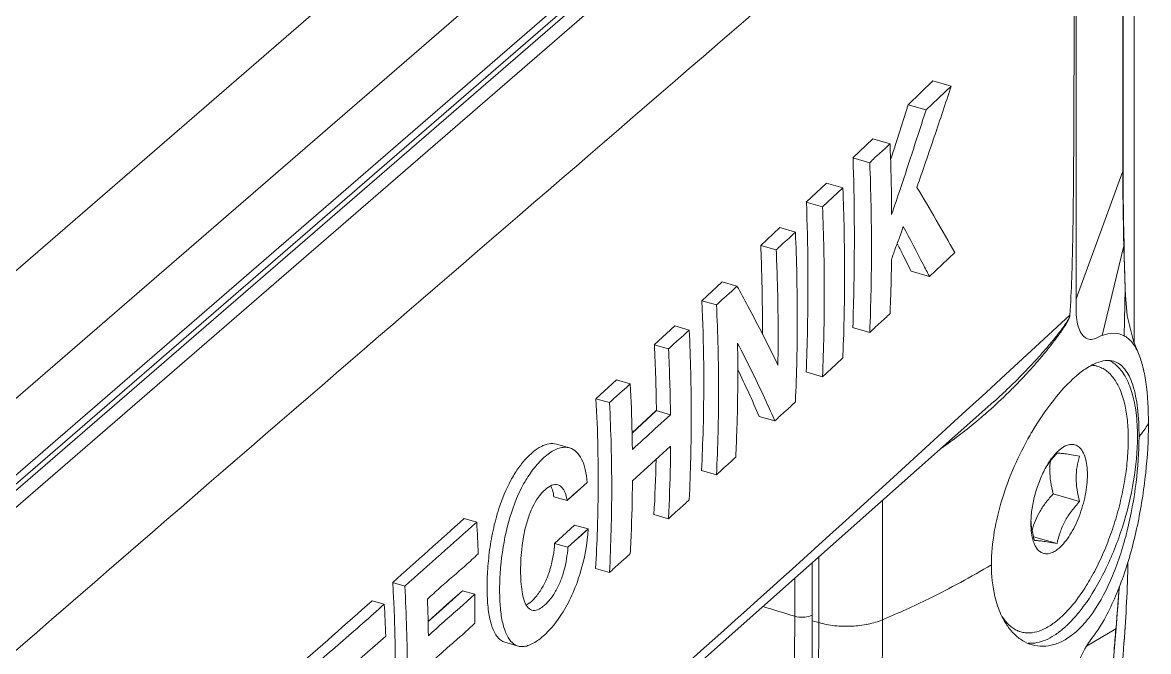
# Model space of a CAD drawing. Header units: millimetres. Extents: x 0 to 4009, y 0 to 2835.
# Drawn here: x 2210.99 to 2251.43, y 2206.98 to 2229.57 of the extents above; entities that cross this region are included whole.
import ezdxf

# ---------------------------------------------------------------- set-up
doc = ezdxf.new("R2010")
doc.units = ezdxf.units.MM
doc.layers.get('0').update_dxf_attribs({"lineweight": 13})

msp = doc.modelspace()

# ---------------------------------------------------------------- linework, layer by layer
for p, q in [((2250.912, 2245.575), (2250.912, 2218.064)), ((2250.525, 2224.294), (2250.522, 2241.744)), ((2250.507, 2241.682), (2250.51, 2224.234)), ((2248.83, 2219.649), (2248.824, 2239.556)), ((2186.591, 2195.142), (2236.459, 2238.329)), ((2239.08, 2237.852), (2186.591, 2192.395)), ((2186.591, 2192.063), (2239.321, 2237.73)), ((2239.105, 2237.314), (2186.591, 2191.835)), ((2186.591, 2191.232), (2239.637, 2237.173)), ((2186.591, 2199.73), (2229.721, 2237.082)), ((2242.802, 2226.622), (2243.69, 2227.481)), ((2244.345, 2227.292), (2243.441, 2226.437)), ((2243.69, 2227.481), (2244.345, 2227.292)), ((2242.402, 2225.367), (2242.802, 2226.622)), ((2242.802, 2226.622), (2243.441, 2226.437)), ((2240.815, 2224.713), (2241.532, 2225.399)), ((2241.532, 2225.399), (2242.149, 2225.221)), ((2242.334, 2225.16), (2242.402, 2225.367)), ((2242.335, 2225.16), (2242.402, 2225.367)), ((2240.815, 2224.713), (2241.421, 2224.538)), ((2250.51, 2224.234), (2248.83, 2219.649)), ((2250.525, 2224.294), (2250.51, 2224.234)), ((2250.525, 2224.296), (2250.525, 2224.294)), ((2239.14, 2223.117), (2239.861, 2223.802)), ((2239.721, 2222.949), (2240.452, 2223.631)), ((2239.861, 2223.802), (2240.452, 2223.631)), ((2239.14, 2223.117), (2239.721, 2222.949)), ((2237.508, 2221.565), (2238.188, 2222.207)), ((2238.188, 2222.207), (2238.749, 2222.045)), ((2237.508, 2221.565), (2238.06, 2221.406)), ((2250.545, 2221.557), (2249.765, 2218.334)), ((2250.544, 2221.598), (2250.545, 2221.557)), ((2250.551, 2221.598), (2250.545, 2221.557)), ((2250.545, 2221.557), (2250.56, 2221.037)), ((2242.612, 2221.23), (2242.589, 2221.273)), ((2242.612, 2221.23), (2242.589, 2221.273)), ((2242.912, 2220.638), (2242.612, 2221.23)), ((2243.561, 2220.451), (2244.47, 2221.311)), ((2242.912, 2220.638), (2243.561, 2220.451)), ((2235.391, 2219.579), (2236.117, 2220.258)), ((2236.117, 2220.258), (2236.651, 2220.104)), ((2250.592, 2220.002), (2250.555, 2218.32)), ((2250.592, 2220.008), (2250.592, 2220.002)), ((2250.592, 2220.002), (2250.6, 2219.772)), ((2235.391, 2219.579), (2235.916, 2219.428)), ((2248.61, 2219.064), (2246.136, 2216.78)), ((2233.68, 2217.995), (2234.415, 2218.677)), ((2234.415, 2218.677), (2234.935, 2218.527)), ((2240.805, 2218.616), (2241.421, 2218.438)), ((2233.68, 2217.995), (2234.192, 2217.847)), ((2240.452, 2217.532), (2240.216, 2217.302)), ((2240.452, 2217.531), (2240.455, 2217.621)), ((2240.452, 2217.531), (2240.456, 2217.621)), ((2240.216, 2217.302), (2239.721, 2216.849)), ((2249.598, 2217.225), (2249.469, 2217.262)), ((2231.582, 2216.06), (2232.322, 2216.74)), ((2232.322, 2216.74), (2232.82, 2216.596)), ((2239.129, 2217.02), (2239.721, 2216.849)), ((2246.136, 2216.78), (2245.587, 2216.276)), ((2245.587, 2216.276), (2244.885, 2215.631)), ((2227.333, 2199.505), (2245.876, 2215.954)), ((2231.582, 2216.06), (2232.073, 2215.918)), ((2245.876, 2215.954), (2245.886, 2215.962)), ((2232.884, 2214.83), (2233.751, 2215.634)), ((2232.891, 2214.828), (2233.757, 2215.632)), ((2234.264, 2215.486), (2233.703, 2214.973)), ((2233.751, 2215.634), (2234.264, 2215.486)), ((2237.449, 2215.425), (2238.012, 2215.262)), ((2244.885, 2215.631), (2242.126, 2213.11)), ((2230.64, 2214.293), (2230.168, 2214.429)), ((2232.898, 2213.105), (2234.267, 2214.356)), ((2248.221, 2214.212), (2248.128, 2214.124)), ((2235.377, 2213.484), (2235.916, 2213.328)), ((2231.273, 2213.056), (2230.548, 2212.399)), ((2242.126, 2213.11), (2240.559, 2211.686)), ((2248.956, 2212.368), (2248.01, 2212.641)), ((2230.548, 2212.399), (2230.073, 2212.536)), ((2241.883, 2212.411), (2241.883, 2208.121)), ((2233.664, 2211.9), (2234.192, 2211.747)), ((2226.85, 2211.758), (2227.305, 2211.626)), ((2230.102, 2210.863), (2230.821, 2211.521)), ((2230.581, 2210.724), (2231.307, 2211.381)), ((2231.307, 2211.381), (2230.821, 2211.521)), ((2240.559, 2211.686), (2239.856, 2211.049)), ((2248.144, 2210.853), (2247.301, 2211.096)), ((2230.102, 2210.863), (2230.581, 2210.724)), ((2239.355, 2210.169), (2239.355, 2208.086)), ((2239.59, 2208.018), (2239.59, 2210.377)), ((2231.565, 2209.965), (2232.073, 2209.818)), ((2224.28, 2209.458), (2224.723, 2209.33)), ((2238.727, 2209.612), (2238.727, 2208.247)), ((2225.953, 2208.404), (2226.796, 2209.162)), ((2226.237, 2208.666), (2226.79, 2209.164)), ((2226.688, 2208.536), (2227.239, 2209.034)), ((2226.79, 2209.164), (2227.239, 2209.034)), ((2250.269, 2207.832), (2250.382, 2209.299)), ((2223.546, 2208.805), (2223.986, 2208.678)), ((2225.56, 2208.058), (2226.237, 2208.666)), ((2225.566, 2208.056), (2225.953, 2208.404)), ((2239.293, 2208.261), (2239.362, 2208.293)), ((2239.355, 2208.086), (2239.59, 2208.018)), ((2250.259, 2207.798), (2249.201, 2207.167)), ((2250.262, 2207.833), (2250.259, 2207.798)), ((2250.269, 2207.832), (2250.259, 2207.798)), ((2224.039, 2207.536), (2222.998, 2206.617)), ((2246.844, 2207.684), (2246.714, 2207.721)), ((2228.318, 2207.311), (2228.792, 2207.174))]:
    msp.add_line(p, q)
for points in [[(2250.551, 2221.598), (2250.535, 2222.462), (2250.524, 2223.618), (2250.524, 2224.296)], [(2250.592, 2220.008), (2250.579, 2220.46), (2250.561, 2221.181), (2250.551, 2221.598)], [(2251.042, 2217.746), (2250.888, 2218.122), (2250.664, 2219.034), (2250.6, 2219.772)], [(2231.273, 2213.056), (2231.036, 2212.836), (2230.785, 2212.619), (2230.548, 2212.399)], [(2230.581, 2210.724), (2230.819, 2210.944), (2231.069, 2211.161), (2231.307, 2211.381)], [(2250.089, 2205.618), (2250.201, 2206.987), (2250.269, 2207.832)]]:
    msp.add_lwpolyline(points)
for centre, radius, start, end in [((2112.005, 2267.258), 136.961, 341.87504, 342.09924), ((2201.57, 2200.223), 46.105, 27.166, 27.6651), ((2598.709, 2231.392), 348.303, 181.70368, 181.87406), ((2175.463, 2215.054), 58.297, 0.56881, 2.8907), ((2172.052, 2214.757), 62.216, 0.67117, 2.84691), ((2191.3, 2195.41), 50.302, 23.447, 25.56), ((2250.371, 2215.409), 2.1, 116.7924, 119.6821), ((2249.334, 2216.295), 0.968, 82.0215, 86.7854), ((2250.277, 2215.594), 1.893, 115.405, 116.7648), ((2250.191, 2215.779), 1.689, 111.7193, 115.4481), ((2249.338, 2216.321), 0.941, 73.9237, 82.0262), ((2233.141, 2229.763), 18.908, 311.8901, 314.9694), ((2230.829, 2232.673), 22.494, 312.0187, 313.8931), ((2233.368, 2229.507), 18.565, 309.6322, 310.8366), ((2233.271, 2229.619), 18.714, 310.8363, 311.8873), ((2233.544, 2229.293), 18.288, 304.862, 309.6355), ((2241.317, 2221.941), 12.172, 323.4119, 326.176), ((1944.047, 2531.12), 428.776, 312.34981, 312.49613), ((2257.032, 2209.097), 11.363, 149.5588, 150.1628), ((2178.747, 2215.033), 55.012, 356.7323, 358.7906), ((2250.259, 2213.49), 2.374, 171.7879, 180.0181), ((2250.484, 2212.069), 3.135, 147.8013, 149.3987), ((2250.473, 2211.793), 3.273, 143.6375, 145.2022), ((1792.802, 2694.06), 648.86, 311.681493, 311.98597), ((1680.999, 2823.401), 820.194, 311.523055, 311.764431), ((2171.931, 2208.534), 55.461, 2.0153, 3.1957), ((2250.411, 2211.574), 3.205, 177.9963, 179.9752), ((2249.902, 2211.82), 2.696, 182.7697, 185.1941), ((2249.997, 2211.829), 2.791, 185.1881, 185.7294), ((2181.061, 2213.092), 50.607, 356.4547, 358.0418), ((2202.72, 2211.07), 47.978, 355.5105, 358.9413), ((2177.569, 2206.455), 46.814, 2.7329, 3.676), ((2173.872, 2208.42), 53.371, 359.5402, 0.6595), ((1896.007, 2237.677), 355.511, 355.1844, 355.42177), ((1786.872, 2700.737), 657.79, 311.26428, 311.594824), ((2169.994, 2205.572), 54.081, 2.0812, 3.2923), ((2178.633, 2206.504), 45.748, 1.3067, 2.736), ((2171.644, 2206.92), 53.928, 0.6645, 2.0645), ((2203.355, 2093.544), 120.032, 72.86138, 73.43288), ((2228.182, 2240.467), 35.128, 292.9555, 294.4638), ((2158.156, 2208.019), 81.434, 359.76387, 359.99928), ((2158.451, 2208.122), 83.432, 359.76387, 359.99928), ((2245.976, 2210.597), 3.679, 310.9106, 312.865), ((2115.003, 2217.558), 135.935, 354.50183, 355.92819), ((2247.104, 2208.585), 0.938, 245.8872, 253.8828), ((2265.627, 2157.174), 66.178, 130.76898, 131.65875)]:
    msp.add_arc(centre, radius, start, end)
for points, knots in [([(2183.05, 2182.985), (2194.124, 2192.527), (2215.887, 2211.558), (2237.832, 2230.379), (2248.611, 2239.763)], [0, 0, 0, 0, 0.505642, 1, 1, 1, 1]), ([(2248.611, 2239.762), (2248.669, 2238.93), (2248.716, 2237.242), (2248.742, 2234.695), (2248.754, 2232.121), (2248.757, 2229.536), (2248.754, 2226.944), (2248.742, 2224.341), (2248.717, 2221.714), (2248.665, 2219.953), (2248.61, 2219.066)], [0, 0, 0, 0, 0.120909, 0.244622, 0.369128, 0.494023, 0.619216, 0.744796, 0.871119, 1, 1, 1, 1]), ([(2244.345, 2227.292), (2244.145, 2226.683), (2243.738, 2225.469), (2243.323, 2224.256), (2243.111, 2223.651)], [0, 0, 0, 0, 0.499804, 1, 1, 1, 1]), ([(2242.206, 2222.676), (2242.313, 2222.989), (2242.733, 2224.239), (2243.142, 2225.494), (2243.441, 2226.437)], [0, 0, 0, 0, 0.250157, 1, 1, 1, 1]), ([(2241.421, 2224.538), (2241.481, 2224.594), (2241.58, 2224.699), (2241.736, 2224.84), (2241.883, 2224.959), (2242.018, 2225.09), (2242.104, 2225.179), (2242.149, 2225.221)], [0, 0, 0, 0, 0.246116, 0.435379, 0.628708, 0.815352, 1, 1, 1, 1]), ([(2242.206, 2222.676), (2242.205, 2222.888), (2242.196, 2223.736), (2242.172, 2224.584), (2242.149, 2225.221)], [0, 0, 0, 0, 0.249146, 1, 1, 1, 1]), ([(2240.812, 2218.614), (2240.829, 2219.118), (2240.883, 2221.15), (2240.869, 2223.184), (2240.821, 2224.711)], [0, 0, 0, 0, 0.248269, 1, 1, 1, 1]), ([(2241.421, 2224.538), (2241.458, 2223.516), (2241.506, 2221.482), (2241.459, 2219.448), (2241.421, 2218.438)], [0, 0, 0, 0, 0.502894, 1, 1, 1, 1]), ([(2250.509, 2224.234), (2250.509, 2224.013), (2250.512, 2223.134), (2250.526, 2222.256), (2250.544, 2221.598)], [0, 0, 0, 0, 0.251288, 1, 1, 1, 1]), ([(2240.456, 2217.621), (2240.497, 2218.616), (2240.535, 2220.62), (2240.494, 2222.624), (2240.452, 2223.631)], [0, 0, 0, 0, 0.497061, 1, 1, 1, 1]), ([(2243.111, 2223.651), (2243.349, 2223.262), (2243.808, 2222.486), (2244.255, 2221.701), (2244.47, 2221.311)], [0, 0, 0, 0, 0.505551, 1, 1, 1, 1]), ([(2239.135, 2217.018), (2239.156, 2217.522), (2239.219, 2219.554), (2239.202, 2221.588), (2239.147, 2223.115)], [0, 0, 0, 0, 0.247991, 1, 1, 1, 1]), ([(2239.721, 2222.949), (2239.764, 2221.927), (2239.809, 2219.893), (2239.764, 2217.859), (2239.721, 2216.849)], [0, 0, 0, 0, 0.503081, 1, 1, 1, 1]), ([(2238.06, 2221.406), (2238.116, 2221.458), (2238.212, 2221.556), (2238.358, 2221.688), (2238.541, 2221.837), (2238.663, 2221.965), (2238.749, 2222.045)], [0, 0, 0, 0, 0.246681, 0.435696, 0.628167, 1, 1, 1, 1]), ([(2238.748, 2215.945), (2238.796, 2216.954), (2238.836, 2218.988), (2238.795, 2221.022), (2238.749, 2222.045)], [0, 0, 0, 0, 0.496831, 1, 1, 1, 1]), ([(2242.623, 2222.24), (2242.588, 2222.142), (2242.531, 2221.97), (2242.442, 2221.727), (2242.327, 2221.438), (2242.254, 2221.217), (2242.2, 2221.071)], [0, 0, 0, 0, 0.249725, 0.437291, 0.625153, 1, 1, 1, 1]), ([(2243.561, 2220.451), (2243.486, 2220.599), (2243.18, 2221.199), (2242.866, 2221.795), (2242.623, 2222.24)], [0, 0, 0, 0, 0.246991, 1, 1, 1, 1]), ([(2237.566, 2218.386), (2237.567, 2218.65), (2237.565, 2219.709), (2237.539, 2220.768), (2237.506, 2221.563)], [0, 0, 0, 0, 0.248727, 1, 1, 1, 1]), ([(2238.06, 2221.406), (2238.075, 2221.059), (2238.126, 2219.681), (2238.137, 2218.301), (2238.12, 2217.269)], [0, 0, 0, 0, 0.251664, 1, 1, 1, 1]), ([(2242.149, 2219.121), (2242.155, 2219.283), (2242.179, 2219.933), (2242.194, 2220.583), (2242.2, 2221.071)], [0, 0, 0, 0, 0.24934, 1, 1, 1, 1]), ([(2235.916, 2219.428), (2235.977, 2219.484), (2236.079, 2219.587), (2236.235, 2219.726), (2236.428, 2219.885), (2236.56, 2220.02), (2236.651, 2220.104)], [0, 0, 0, 0, 0.247032, 0.435889, 0.627826, 1, 1, 1, 1]), ([(2236.651, 2220.104), (2236.783, 2219.866), (2237.296, 2218.933), (2237.778, 2217.984), (2238.12, 2217.269)], [0, 0, 0, 0, 0.25571, 1, 1, 1, 1]), ([(2235.377, 2213.484), (2235.403, 2213.986), (2235.484, 2216.017), (2235.462, 2218.052), (2235.391, 2219.579)], [0, 0, 0, 0, 0.247461, 1, 1, 1, 1]), ([(2249.765, 2218.334), (2249.698, 2218.312), (2249.577, 2218.246), (2249.384, 2218.173), (2249.18, 2218.217), (2249.02, 2218.373), (2248.908, 2218.607), (2248.839, 2218.912), (2248.823, 2219.267), (2248.828, 2219.518), (2248.827, 2219.648)], [0, 0, 0, 0, 0.099898, 0.195442, 0.282315, 0.378842, 0.498598, 0.645488, 0.816925, 1, 1, 1, 1]), ([(2235.916, 2219.428), (2235.963, 2218.405), (2236.017, 2216.371), (2235.963, 2214.337), (2235.916, 2213.328)], [0, 0, 0, 0, 0.503489, 1, 1, 1, 1]), ([(2242.149, 2219.121), (2242.089, 2219.065), (2241.99, 2218.959), (2241.834, 2218.819), (2241.687, 2218.699), (2241.552, 2218.568), (2241.466, 2218.48), (2241.421, 2218.438)], [0, 0, 0, 0, 0.246091, 0.435397, 0.628717, 0.815313, 1, 1, 1, 1]), ([(2246.424, 2216.464), (2246.624, 2216.656), (2246.919, 2216.951), (2247.301, 2217.355), (2247.582, 2217.665), (2247.858, 2217.982), (2248.082, 2218.255), (2248.257, 2218.479), (2248.387, 2218.655), (2248.493, 2218.81), (2248.571, 2218.946), (2248.603, 2219.023), (2248.61, 2219.066)], [0, 0, 0, 0, 0.243881, 0.366036, 0.488499, 0.611493, 0.735479, 0.798188, 0.861857, 0.927647, 0.962527, 1, 1, 1, 1]), ([(2248.61, 2219.066), (2248.61, 2219.025), (2248.583, 2218.947), (2248.513, 2218.809), (2248.414, 2218.649), (2248.29, 2218.468), (2248.123, 2218.235), (2247.907, 2217.954), (2247.641, 2217.626), (2247.367, 2217.306), (2246.993, 2216.888), (2246.702, 2216.584), (2246.503, 2216.386)], [0, 0, 0, 0, 0.035316, 0.070061, 0.135876, 0.199532, 0.262206, 0.386175, 0.509304, 0.632086, 0.754733, 1, 1, 1, 1]), ([(2234.192, 2217.847), (2234.253, 2217.903), (2234.357, 2218.006), (2234.514, 2218.147), (2234.709, 2218.308), (2234.842, 2218.443), (2234.935, 2218.527)], [0, 0, 0, 0, 0.247316, 0.436045, 0.627553, 1, 1, 1, 1]), ([(2234.935, 2212.427), (2234.987, 2213.435), (2235.033, 2215.47), (2234.986, 2217.504), (2234.935, 2218.527)], [0, 0, 0, 0, 0.49645, 1, 1, 1, 1]), ([(2249.765, 2218.334), (2249.902, 2218.38), (2250.17, 2218.444), (2250.445, 2218.379), (2250.556, 2218.32)], [0, 0, 0, 0, 0.534903, 1, 1, 1, 1]), ([(2250.556, 2218.32), (2250.605, 2218.294), (2250.816, 2218.149), (2250.959, 2217.925), (2251.042, 2217.746)], [0, 0, 0, 0, 0.222485, 1, 1, 1, 1]), ([(2236.609, 2213.965), (2236.624, 2214.304), (2236.679, 2215.668), (2236.688, 2217.033), (2236.672, 2218.059)], [0, 0, 0, 0, 0.248296, 1, 1, 1, 1]), ([(2238.013, 2215.262), (2237.911, 2215.494), (2237.486, 2216.437), (2237.032, 2217.366), (2236.672, 2218.059)], [0, 0, 0, 0, 0.244572, 1, 1, 1, 1]), ([(2250.179, 2217.406), (2250.086, 2217.433), (2249.872, 2217.447), (2249.669, 2217.389), (2249.566, 2217.348)], [0, 0, 0, 0, 0.464576, 1, 1, 1, 1]), ([(2251.042, 2217.746), (2251.114, 2217.592), (2251.234, 2217.235), (2251.395, 2216.374), (2251.428, 2215.666), (2251.428, 2215.166)], [0, 0, 0, 0, 0.194554, 0.427943, 1, 1, 1, 1]), ([(2248.221, 2208.154), (2248.362, 2208.276), (2248.64, 2208.56), (2249.02, 2209.056), (2249.381, 2209.637), (2249.714, 2210.289), (2250.009, 2210.994), (2250.26, 2211.736), (2250.46, 2212.496), (2250.605, 2213.255), (2250.69, 2213.994), (2250.714, 2214.693), (2250.675, 2215.337), (2250.576, 2215.91), (2250.418, 2216.398), (2250.233, 2216.737), (2250.055, 2216.948), (2249.914, 2217.072), (2249.762, 2217.166), (2249.653, 2217.209), (2249.598, 2217.225)], [0, 0, 0, 0, 0.055389, 0.117513, 0.185555, 0.258364, 0.334559, 0.412612, 0.490921, 0.567873, 0.641908, 0.711592, 0.775692, 0.83327, 0.883822, 0.927484, 0.947071, 0.965448, 0.982954, 1, 1, 1, 1]), ([(2249.331, 2217.234), (2249.29, 2217.21), (2249.113, 2217.102), (2248.948, 2216.974), (2248.827, 2216.869)], [0, 0, 0, 0, 0.22986, 1, 1, 1, 1]), ([(2250.025, 2217.433), (2250.045, 2217.423), (2250.128, 2217.378), (2250.205, 2217.322), (2250.259, 2217.275)], [0, 0, 0, 0, 0.244608, 1, 1, 1, 1]), ([(2251.09, 2214.686), (2251.09, 2215.034), (2251.062, 2215.664), (2250.929, 2216.402), (2250.75, 2216.865), (2250.594, 2217.122), (2250.405, 2217.31), (2250.255, 2217.384), (2250.179, 2217.406)], [0, 0, 0, 0, 0.34557, 0.625416, 0.739162, 0.836726, 0.92162, 1, 1, 1, 1]), ([(2250.259, 2217.275), (2250.392, 2217.161), (2250.63, 2216.846), (2250.865, 2216.253), (2251.007, 2215.52), (2251.035, 2214.986), (2251.035, 2214.702)], [0, 0, 0, 0, 0.190924, 0.419826, 0.690626, 1, 1, 1, 1]), ([(2247.235, 2214.854), (2247.472, 2215.257), (2247.952, 2215.971), (2248.532, 2216.613), (2248.827, 2216.869)], [0, 0, 0, 0, 0.544471, 1, 1, 1, 1]), ([(2232.073, 2215.918), (2232.135, 2215.974), (2232.24, 2216.076), (2232.398, 2216.217), (2232.592, 2216.379), (2232.727, 2216.512), (2232.82, 2216.596)], [0, 0, 0, 0, 0.247663, 0.436234, 0.627218, 1, 1, 1, 1]), ([(2232.895, 2214.235), (2232.893, 2214.431), (2232.879, 2215.218), (2232.85, 2216.006), (2232.82, 2216.597)], [0, 0, 0, 0, 0.248941, 1, 1, 1, 1]), ([(2231.638, 2211.363), (2231.651, 2211.75), (2231.687, 2213.316), (2231.652, 2214.882), (2231.588, 2216.059)], [0, 0, 0, 0, 0.247598, 1, 1, 1, 1]), ([(2232.073, 2215.918), (2232.125, 2214.895), (2232.182, 2212.86), (2232.125, 2210.826), (2232.073, 2209.818)], [0, 0, 0, 0, 0.503806, 1, 1, 1, 1]), ([(2238.748, 2215.945), (2238.688, 2215.889), (2238.586, 2215.784), (2238.43, 2215.644), (2238.283, 2215.523), (2238.146, 2215.392), (2238.058, 2215.304), (2238.012, 2215.262)], [0, 0, 0, 0, 0.246658, 0.435714, 0.628167, 0.814901, 1, 1, 1, 1]), ([(2249.835, 2208.121), (2249.97, 2208.364), (2250.221, 2208.88), (2250.659, 2209.996), (2251.064, 2211.505), (2251.352, 2213.341), (2251.429, 2214.572), (2251.428, 2215.166)], [0, 0, 0, 0, 0.114353, 0.235624, 0.493414, 0.755519, 1, 1, 1, 1]), ([(2245.79, 2210.096), (2245.79, 2210.891), (2246.094, 2212.522), (2246.759, 2214.024), (2247.175, 2214.75)], [0, 0, 0, 0, 0.486932, 1, 1, 1, 1]), ([(2251.035, 2214.702), (2251.035, 2214.17), (2250.929, 2213.068), (2250.533, 2211.447), (2249.93, 2209.921), (2249.39, 2208.995), (2249.088, 2208.59)], [0, 0, 0, 0, 0.245273, 0.508389, 0.767138, 1, 1, 1, 1]), ([(2251.09, 2214.686), (2251.09, 2214.138), (2251.008, 2213.005), (2250.702, 2211.328), (2250.204, 2209.745), (2249.715, 2208.783), (2249.426, 2208.372)], [0, 0, 0, 0, 0.248665, 0.514593, 0.772254, 1, 1, 1, 1]), ([(2230.168, 2214.43), (2230.084, 2214.454), (2229.891, 2214.46), (2229.606, 2214.353), (2229.323, 2214.155), (2229.042, 2213.882), (2228.769, 2213.536), (2228.416, 2212.958), (2228.215, 2212.464), (2228.102, 2212.115)], [0, 0, 0, 0, 0.079164, 0.167934, 0.271084, 0.388804, 0.52107, 0.668383, 1, 1, 1, 1]), ([(2230.64, 2214.293), (2230.581, 2214.31), (2230.454, 2214.324), (2230.259, 2214.288), (2230.061, 2214.202), (2229.784, 2214.019), (2229.443, 2213.687), (2229.211, 2213.366), (2229.1, 2213.185)], [0, 0, 0, 0, 0.090818, 0.187305, 0.293679, 0.411746, 0.682418, 1, 1, 1, 1]), ([(2231.273, 2213.056), (2231.26, 2213.21), (2231.219, 2213.496), (2231.095, 2213.875), (2230.907, 2214.158), (2230.728, 2214.268), (2230.64, 2214.293)], [0, 0, 0, 0, 0.317269, 0.588902, 0.811489, 1, 1, 1, 1]), ([(2234.267, 2214.356), (2234.265, 2214.138), (2234.255, 2213.268), (2234.225, 2212.398), (2234.192, 2211.747)], [0, 0, 0, 0, 0.251188, 1, 1, 1, 1]), ([(2249.236, 2213.333), (2249.236, 2213.442), (2249.225, 2213.647), (2249.171, 2213.927), (2249.092, 2214.125), (2249.01, 2214.248), (2248.942, 2214.32), (2248.868, 2214.373), (2248.786, 2214.407), (2248.698, 2214.422), (2248.607, 2214.417), (2248.512, 2214.393), (2248.376, 2214.334), (2248.282, 2214.265), (2248.221, 2214.212)], [0, 0, 0, 0, 0.176288, 0.330451, 0.46086, 0.51777, 0.569983, 0.618684, 0.665488, 0.712273, 0.760914, 0.81303, 0.86984, 1, 1, 1, 1]), ([(2236.609, 2213.965), (2236.552, 2213.913), (2236.455, 2213.816), (2236.308, 2213.684), (2236.126, 2213.534), (2236.002, 2213.407), (2235.916, 2213.328)], [0, 0, 0, 0, 0.247012, 0.43591, 0.627833, 1, 1, 1, 1]), ([(2248.128, 2214.124), (2248.074, 2214.068), (2247.968, 2213.945), (2247.876, 2213.811), (2247.831, 2213.739)], [0, 0, 0, 0, 0.475902, 1, 1, 1, 1]), ([(2248.144, 2214.101), (2248.116, 2214.071), (2248.009, 2213.953), (2247.908, 2213.83), (2247.837, 2213.733)], [0, 0, 0, 0, 0.251913, 1, 1, 1, 1]), ([(2248.956, 2213.992), (2248.858, 2214.01), (2248.681, 2214.043), (2248.447, 2214.081), (2248.274, 2214.101), (2248.18, 2214.103), (2248.144, 2214.101)], [0, 0, 0, 0, 0.362378, 0.657216, 0.867117, 1, 1, 1, 1]), ([(2248.956, 2213.992), (2248.917, 2213.869), (2248.852, 2213.613), (2248.83, 2213.35), (2248.83, 2213.216)], [0, 0, 0, 0, 0.489926, 1, 1, 1, 1]), ([(2247.785, 2213.664), (2247.7, 2213.52), (2247.546, 2213.209), (2247.371, 2212.713), (2247.252, 2212.201), (2247.214, 2211.855), (2247.208, 2211.686)], [0, 0, 0, 0, 0.242182, 0.499274, 0.756721, 1, 1, 1, 1]), ([(2247.884, 2213.489), (2247.884, 2213.349), (2247.909, 2213.062), (2247.972, 2212.782), (2248.01, 2212.641)], [0, 0, 0, 0, 0.490548, 1, 1, 1, 1]), ([(2229.1, 2213.185), (2229.024, 2213.062), (2228.722, 2212.51), (2228.517, 2211.909), (2228.401, 2211.44)], [0, 0, 0, 0, 0.231507, 1, 1, 1, 1]), ([(2232.82, 2210.497), (2232.831, 2210.713), (2232.872, 2211.582), (2232.893, 2212.452), (2232.898, 2213.105)], [0, 0, 0, 0, 0.248799, 1, 1, 1, 1]), ([(2248.221, 2210.697), (2248.293, 2210.759), (2248.433, 2210.908), (2248.621, 2211.173), (2248.794, 2211.486), (2248.945, 2211.835), (2249.07, 2212.207), (2249.163, 2212.589), (2249.221, 2212.965), (2249.236, 2213.213), (2249.236, 2213.333)], [0, 0, 0, 0, 0.09859, 0.211371, 0.335842, 0.468575, 0.605586, 0.742619, 0.875421, 1, 1, 1, 1]), ([(2248.83, 2213.216), (2248.83, 2213.076), (2248.855, 2212.789), (2248.918, 2212.509), (2248.956, 2212.368)], [0, 0, 0, 0, 0.49054, 1, 1, 1, 1]), ([(2229.773, 2212.803), (2229.578, 2212.627), (2229.334, 2212.262), (2229.125, 2211.708), (2229.043, 2211.387), (2229.01, 2211.223)], [0, 0, 0, 0, 0.443708, 0.716928, 1, 1, 1, 1]), ([(2230.222, 2212.963), (2230.152, 2212.983), (2229.977, 2212.963), (2229.841, 2212.865), (2229.773, 2212.803)], [0, 0, 0, 0, 0.441409, 1, 1, 1, 1]), ([(2230.073, 2212.536), (2230.069, 2212.574), (2230.052, 2212.707), (2230.013, 2212.841), (2229.963, 2212.923)], [0, 0, 0, 0, 0.286867, 1, 1, 1, 1]), ([(2230.548, 2212.399), (2230.54, 2212.471), (2230.516, 2212.604), (2230.446, 2212.776), (2230.349, 2212.902), (2230.264, 2212.95), (2230.222, 2212.963)], [0, 0, 0, 0, 0.319164, 0.586329, 0.807652, 1, 1, 1, 1]), ([(2248.01, 2212.641), (2247.92, 2212.544), (2247.749, 2212.347), (2247.529, 2212.028), (2247.36, 2211.691), (2247.281, 2211.456), (2247.248, 2211.338)], [0, 0, 0, 0, 0.259381, 0.513343, 0.76018, 1, 1, 1, 1]), ([(2234.935, 2212.427), (2234.873, 2212.371), (2234.77, 2212.268), (2234.612, 2212.128), (2234.417, 2211.966), (2234.284, 2211.832), (2234.192, 2211.747)], [0, 0, 0, 0, 0.247291, 0.436063, 0.627562, 1, 1, 1, 1]), ([(2248.144, 2210.853), (2248.172, 2210.989), (2248.226, 2211.192), (2248.328, 2211.454), (2248.454, 2211.716), (2248.658, 2212.029), (2248.852, 2212.257), (2248.956, 2212.368)], [0, 0, 0, 0, 0.238591, 0.360573, 0.484672, 0.738998, 1, 1, 1, 1]), ([(2228.102, 2212.115), (2228.019, 2211.856), (2227.881, 2211.331), (2227.748, 2210.543), (2227.681, 2209.781), (2227.67, 2209.071), (2227.714, 2208.44), (2227.809, 2207.976), (2227.93, 2207.676), (2228.036, 2207.503), (2228.164, 2207.376), (2228.267, 2207.326), (2228.318, 2207.311)], [0, 0, 0, 0, 0.161499, 0.321375, 0.473719, 0.615149, 0.742036, 0.849136, 0.894259, 0.93369, 0.968243, 1, 1, 1, 1]), ([(2228.401, 2211.44), (2228.283, 2210.967), (2228.168, 2210.257), (2228.121, 2209.332), (2228.133, 2208.707), (2228.195, 2208.153), (2228.3, 2207.75), (2228.423, 2207.491), (2228.527, 2207.342), (2228.649, 2207.232), (2228.745, 2207.188), (2228.792, 2207.174)], [0, 0, 0, 0, 0.325045, 0.476247, 0.61615, 0.741028, 0.846555, 0.891481, 0.931273, 0.966821, 1, 1, 1, 1]), ([(2228.792, 2207.174), (2228.847, 2207.158), (2228.967, 2207.146), (2229.154, 2207.185), (2229.348, 2207.274), (2229.628, 2207.46), (2229.986, 2207.8), (2230.387, 2208.339), (2230.747, 2209.013), (2231.125, 2210.025), (2231.274, 2210.841), (2231.307, 2211.381)], [0, 0, 0, 0, 0.032243, 0.067499, 0.107501, 0.152773, 0.258672, 0.386239, 0.533603, 0.692188, 1, 1, 1, 1]), ([(2247.206, 2211.576), (2247.206, 2211.461), (2247.218, 2211.247), (2247.261, 2211.037), (2247.292, 2210.943)], [0, 0, 0, 0, 0.535787, 1, 1, 1, 1]), ([(2247.332, 2210.962), (2247.319, 2211.011), (2247.27, 2211.205), (2247.234, 2211.402), (2247.22, 2211.55)], [0, 0, 0, 0, 0.254105, 1, 1, 1, 1]), ([(2239.856, 2211.049), (2235.503, 2207.109), (2226.741, 2199.305), (2213.483, 2187.765), (2200.146, 2176.366), (2191.161, 2168.897), (2186.638, 2165.203)], [0, 0, 0, 0, 0.250755, 0.501046, 0.750609, 1, 1, 1, 1]), ([(2229.01, 2211.223), (2228.949, 2210.924), (2228.896, 2210.478), (2228.878, 2209.898), (2228.889, 2209.501), (2228.925, 2209.14), (2228.982, 2208.869), (2229.054, 2208.689), (2229.133, 2208.557), (2229.223, 2208.483), (2229.287, 2208.465)], [0, 0, 0, 0, 0.316782, 0.464085, 0.602468, 0.729284, 0.840379, 0.888197, 0.930197, 1, 1, 1, 1]), ([(2229.287, 2208.465), (2229.421, 2208.426), (2229.672, 2208.562), (2229.92, 2208.809), (2230.127, 2209.107), (2230.31, 2209.47), (2230.447, 2209.879), (2230.536, 2210.302), (2230.57, 2210.586), (2230.581, 2210.724)], [0, 0, 0, 0, 0.149851, 0.256902, 0.386959, 0.535297, 0.693635, 0.850317, 1, 1, 1, 1]), ([(2229.578, 2209.147), (2229.657, 2209.267), (2229.801, 2209.531), (2229.931, 2209.887), (2230.008, 2210.19), (2230.07, 2210.488), (2230.09, 2210.714), (2230.102, 2210.862)], [0, 0, 0, 0, 0.23721, 0.495565, 0.625673, 0.753476, 1, 1, 1, 1]), ([(2247.292, 2210.943), (2247.31, 2210.886), (2247.352, 2210.782), (2247.438, 2210.648), (2247.543, 2210.551), (2247.664, 2210.495), (2247.799, 2210.483), (2247.94, 2210.515), (2248.084, 2210.588), (2248.175, 2210.657), (2248.221, 2210.697)], [0, 0, 0, 0, 0.14764, 0.276666, 0.39071, 0.496421, 0.60275, 0.718438, 0.849812, 1, 1, 1, 1]), ([(2247.332, 2210.962), (2247.368, 2210.965), (2247.462, 2210.962), (2247.635, 2210.942), (2247.87, 2210.904), (2248.046, 2210.872), (2248.144, 2210.853)], [0, 0, 0, 0, 0.132882, 0.342783, 0.637622, 1, 1, 1, 1]), ([(2227.357, 2210.485), (2227.207, 2210.35), (2226.909, 2210.073), (2226.525, 2209.74), (2226.214, 2209.474), (2225.911, 2209.204), (2225.688, 2208.997), (2225.537, 2208.863)], [0, 0, 0, 0, 0.248577, 0.500024, 0.626326, 0.751365, 1, 1, 1, 1]), ([(2232.82, 2210.497), (2232.758, 2210.441), (2232.653, 2210.338), (2232.496, 2210.198), (2232.301, 2210.036), (2232.166, 2209.902), (2232.073, 2209.818)], [0, 0, 0, 0, 0.247638, 0.436253, 0.627227, 1, 1, 1, 1]), ([(2242.729, 2208.493), (2243, 2208.616), (2244.042, 2209.107), (2245.058, 2209.655), (2245.79, 2210.096)], [0, 0, 0, 0, 0.258102, 1, 1, 1, 1]), ([(2246.01, 2208.618), (2245.973, 2208.728), (2245.837, 2209.209), (2245.79, 2209.712), (2245.79, 2210.096)], [0, 0, 0, 0, 0.231522, 1, 1, 1, 1]), ([(2224.723, 2209.33), (2224.781, 2208.306), (2224.842, 2206.272), (2224.782, 2204.237), (2224.723, 2203.23)], [0, 0, 0, 0, 0.50419, 1, 1, 1, 1]), ([(2229.08, 2208.646), (2229.172, 2208.695), (2229.36, 2208.846), (2229.505, 2209.035), (2229.578, 2209.147)], [0, 0, 0, 0, 0.438072, 1, 1, 1, 1]), ([(2222.412, 2207.294), (2222.677, 2207.523), (2223.207, 2207.979), (2223.725, 2208.447), (2223.986, 2208.678)], [0, 0, 0, 0, 0.501949, 1, 1, 1, 1]), ([(2246.404, 2207.843), (2246.363, 2207.898), (2246.201, 2208.139), (2246.081, 2208.407), (2246.01, 2208.618)], [0, 0, 0, 0, 0.234562, 1, 1, 1, 1]), ([(2249.088, 2208.59), (2249.039, 2208.524), (2248.851, 2208.282), (2248.644, 2208.054), (2248.479, 2207.901)], [0, 0, 0, 0, 0.265917, 1, 1, 1, 1]), ([(2238.726, 2208.246), (2238.726, 2205.053), (2238.341, 2198.452), (2236.798, 2188.448), (2234.321, 2178.304), (2231.003, 2168.405), (2226.969, 2159.126), (2223.053, 2152.038), (2219.663, 2146.983), (2217.104, 2143.642), (2214.493, 2140.694), (2212.664, 2138.942), (2211.744, 2138.145)], [0, 0, 0, 0, 0.124565, 0.257342, 0.394358, 0.53135, 0.664065, 0.788519, 0.84657, 0.901337, 0.952555, 1, 1, 1, 1]), ([(2225.568, 2207.546), (2225.753, 2207.71), (2226.116, 2208.051), (2226.5, 2208.37), (2226.688, 2208.536)], [0, 0, 0, 0, 0.496575, 1, 1, 1, 1]), ([(2238.727, 2208.247), (2238.819, 2208.218), (2239.013, 2208.197), (2239.205, 2208.228), (2239.293, 2208.261)], [0, 0, 0, 0, 0.506016, 1, 1, 1, 1]), ([(2246.175, 2208.246), (2246.211, 2208.187), (2246.288, 2208.075), (2246.419, 2207.929), (2246.563, 2207.812), (2246.668, 2207.753), (2246.721, 2207.729)], [0, 0, 0, 0, 0.274174, 0.529636, 0.769991, 1, 1, 1, 1]), ([(2246.844, 2207.684), (2246.895, 2207.669), (2247, 2207.648), (2247.223, 2207.642), (2247.455, 2207.692), (2247.684, 2207.787), (2247.932, 2207.923), (2248.107, 2208.056), (2248.221, 2208.154)], [0, 0, 0, 0, 0.104628, 0.211653, 0.440747, 0.566663, 0.701515, 1, 1, 1, 1]), ([(2249.426, 2208.372), (2249.38, 2208.306), (2249.199, 2208.063), (2248.994, 2207.837), (2248.827, 2207.69)], [0, 0, 0, 0, 0.265998, 1, 1, 1, 1]), ([(2241.883, 2207.778), (2241.87, 2204.79), (2241.519, 2198.628), (2240.162, 2189.278), (2237.993, 2179.762), (2235.083, 2170.384), (2231.521, 2161.438), (2227.423, 2153.207), (2223.577, 2147.009), (2220.315, 2142.642), (2217.882, 2139.779), (2215.418, 2137.269), (2212.943, 2135.133), (2210.477, 2133.385), (2208.035, 2132.042), (2205.635, 2131.114), (2203.294, 2130.614), (2201.03, 2130.551), (2198.868, 2130.933), (2196.833, 2131.758), (2194.949, 2133.012), (2193.233, 2134.678), (2191.694, 2136.738), (2190.342, 2139.172), (2189.183, 2141.961), (2188.226, 2145.084), (2187.744, 2147.293), (2187.534, 2148.444)], [0, 0, 0, 0, 0.076465, 0.157645, 0.241524, 0.325929, 0.408671, 0.487642, 0.560938, 0.594967, 0.627031, 0.657019, 0.684869, 0.710582, 0.734236, 0.756007, 0.776187, 0.795201, 0.813591, 0.831977, 0.850979, 0.871144, 0.892894, 0.916525, 0.942214, 0.97004, 1, 1, 1, 1]), ([(2239.355, 2208.086), (2239.355, 2205.927), (2239.179, 2201.496), (2238.447, 2194.748), (2237.253, 2187.819), (2235.616, 2180.834), (2233.567, 2173.918), (2231.142, 2167.193), (2228.384, 2160.78), (2225.342, 2154.793), (2222.072, 2149.338), (2218.63, 2144.51), (2215.076, 2140.394), (2211.471, 2137.058), (2207.869, 2134.561), (2204.32, 2132.948), (2201.379, 2132.374), (2199.169, 2132.434), (2198.118, 2132.624), (2197.61, 2132.758)], [0, 0, 0, 0, 0.069479, 0.142599, 0.218345, 0.295649, 0.373382, 0.450412, 0.525621, 0.597945, 0.66641, 0.73017, 0.788559, 0.84115, 0.887857, 0.929064, 0.965806, 0.983089, 1, 1, 1, 1]), ([(2227.241, 2207.992), (2227.102, 2207.868), (2226.864, 2207.646), (2226.513, 2207.338), (2226.085, 2206.976), (2225.779, 2206.688), (2225.57, 2206.503)], [0, 0, 0, 0, 0.248573, 0.436771, 0.626338, 1, 1, 1, 1]), ([(2239.59, 2208.018), (2239.775, 2207.964), (2240.168, 2207.891), (2240.765, 2207.873), (2241.347, 2207.942), (2241.715, 2208.05), (2241.883, 2208.121)], [0, 0, 0, 0, 0.248727, 0.510249, 0.766417, 1, 1, 1, 1]), ([(2246.603, 2207.612), (2246.585, 2207.629), (2246.514, 2207.702), (2246.449, 2207.781), (2246.404, 2207.843)], [0, 0, 0, 0, 0.244135, 1, 1, 1, 1]), ([(2248.385, 2207.817), (2248.28, 2207.726), (2248.071, 2207.565), (2247.657, 2207.337), (2247.315, 2207.261), (2247.107, 2207.279)], [0, 0, 0, 0, 0.29415, 0.556515, 1, 1, 1, 1]), ([(2249.2, 2207.167), (2249.251, 2207.251), (2249.358, 2207.408), (2249.528, 2207.634), (2249.69, 2207.868), (2249.787, 2208.035), (2249.835, 2208.121)], [0, 0, 0, 0, 0.256097, 0.496243, 0.740848, 1, 1, 1, 1]), ([(2250.259, 2207.798), (2250.236, 2207.527), (2250.146, 2206.442), (2250.059, 2205.355), (2249.985, 2204.54)], [0, 0, 0, 0, 0.248748, 1, 1, 1, 1]), ([(2197.613, 2132.754), (2198.118, 2132.608), (2199.162, 2132.393), (2201.362, 2132.284), (2204.297, 2132.797), (2207.846, 2134.346), (2211.452, 2136.785), (2215.063, 2140.068), (2218.627, 2144.139), (2222.084, 2148.929), (2225.372, 2154.353), (2228.435, 2160.318), (2231.216, 2166.717), (2233.667, 2173.436), (2235.742, 2180.354), (2237.406, 2187.349), (2238.628, 2194.294), (2239.387, 2201.065), (2239.581, 2205.515), (2239.59, 2207.683)], [0, 0, 0, 0, 0.016924, 0.034174, 0.070738, 0.111676, 0.158085, 0.210392, 0.268537, 0.332113, 0.400462, 0.472745, 0.547989, 0.62513, 0.703046, 0.780599, 0.856652, 0.930128, 1, 1, 1, 1]), ([(2224.266, 2203.362), (2224.291, 2203.707), (2224.377, 2205.1), (2224.394, 2206.497), (2224.37, 2207.547)], [0, 0, 0, 0, 0.247744, 1, 1, 1, 1]), ([(2247.251, 2207.218), (2247.132, 2207.252), (2246.896, 2207.358), (2246.696, 2207.519), (2246.603, 2207.612)], [0, 0, 0, 0, 0.485024, 1, 1, 1, 1]), ([(2248.827, 2207.69), (2248.705, 2207.583), (2248.457, 2207.398), (2248.051, 2207.214), (2247.641, 2207.146), (2247.375, 2207.182), (2247.251, 2207.218)], [0, 0, 0, 0, 0.282968, 0.538196, 0.773252, 1, 1, 1, 1]), ([(2249.2, 2207.167), (2249.053, 2206.923), (2248.811, 2206.384), (2248.596, 2205.537), (2248.561, 2204.813), (2248.525, 2204.252), (2248.501, 2203.974), (2248.49, 2203.834)], [0, 0, 0, 0, 0.248091, 0.510881, 0.756438, 0.877556, 1, 1, 1, 1])]:
    msp.add_open_spline(points, degree=3, knots=knots)

doc.saveas('drawing.dxf')
